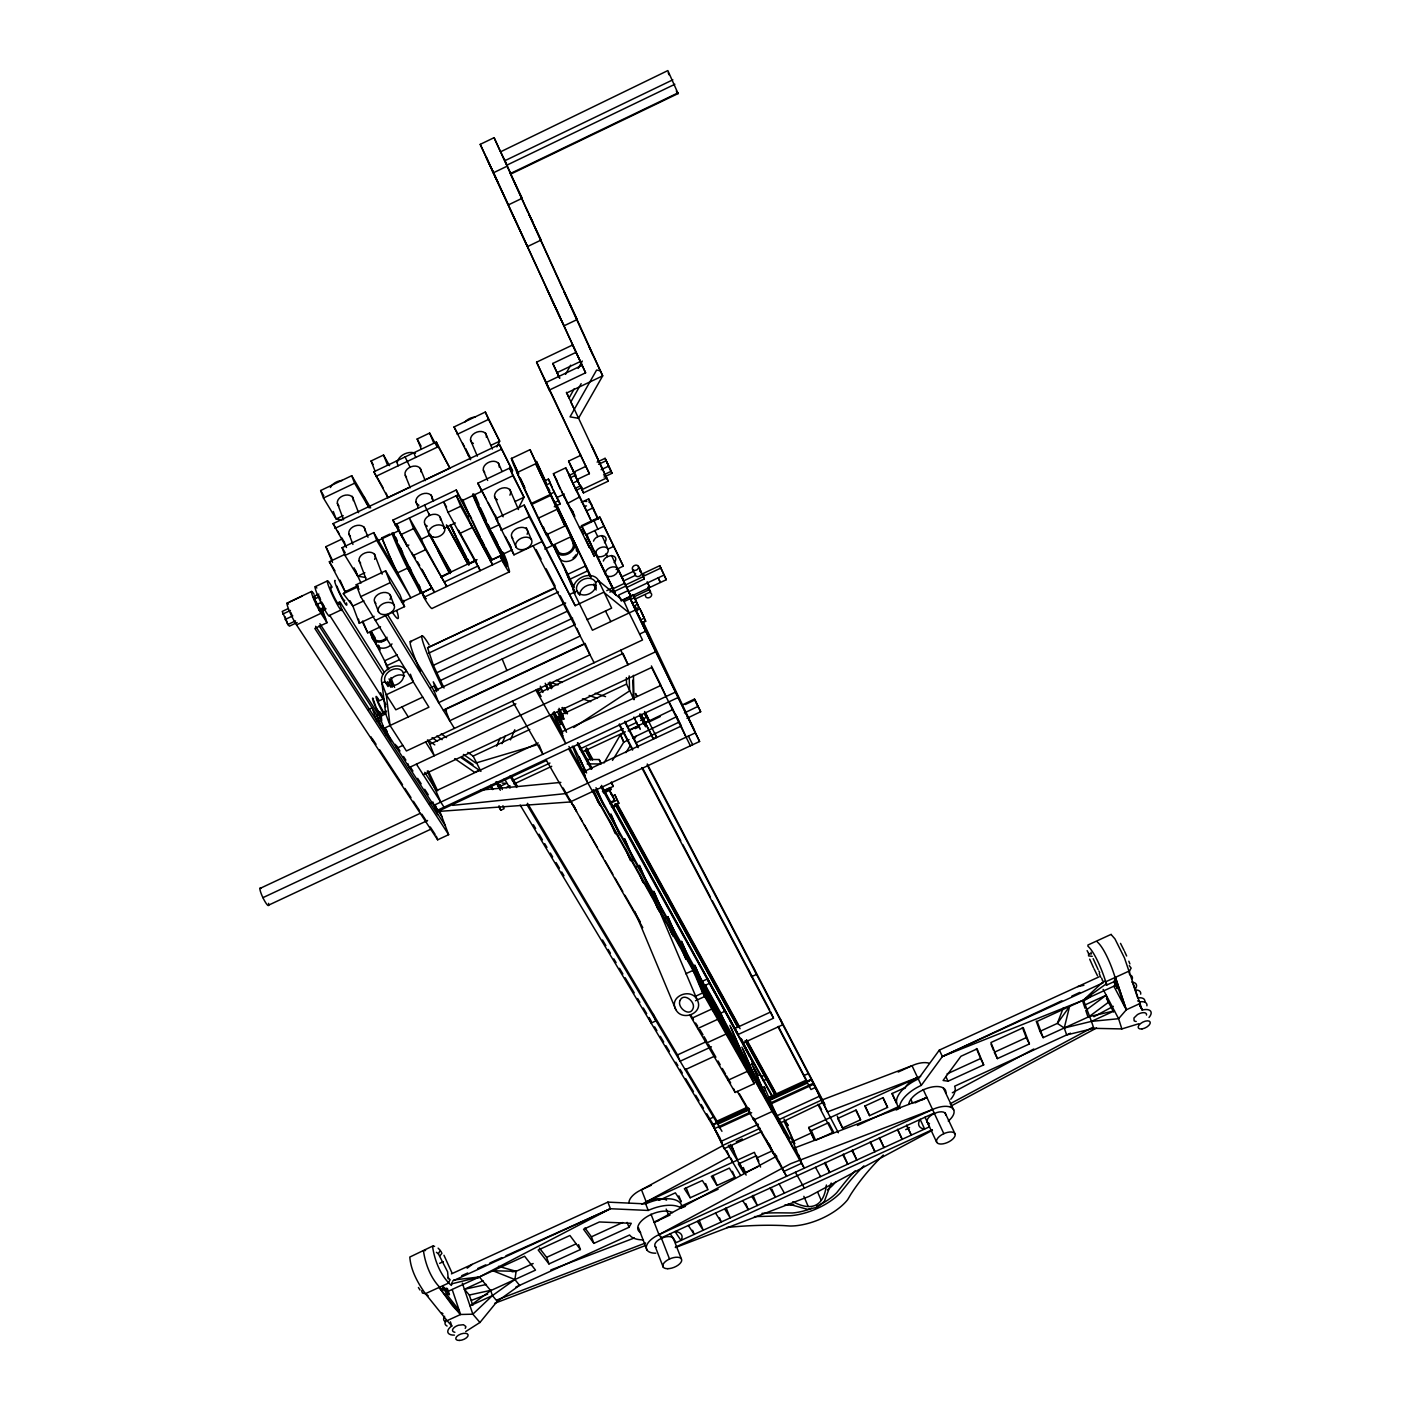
<?xml version="1.0" encoding="UTF-8"?>
<svg xmlns="http://www.w3.org/2000/svg" width="1411" height="1411" viewBox="0 0 1411 1411"><rect width="100%" height="100%" fill="white"/><g stroke="black" fill="none" stroke-linecap="round" stroke-linejoin="round"><path stroke-width="1.5" d="M452.067 1282.352L451.361 1285.456C440.726 1276.144 434.588 1260.552 432.577 1246.601L434.606 1246.283M1106.012 984.755L1106.665 985.072C1103.331 972.708 1094.901 952.213 1087.899 946.181M443.001 1286.515L442.26 1289.619C431.537 1280.412 425.381 1264.732 423.459 1250.781L425.54 1250.463M1111.251 934.664L1114.955 938.897L1124.461 957.893L1142.24 1010.1L1144.074 1009.676A12.135 5.785 -26.8 0 1 1149.013 1017.454M1106.665 985.072L1116.013 980.768C1112.803 968.422 1104.337 947.786 1097.229 941.895M373.686 700.438L375.732 706.505M421.66 1290.73L422.436 1293.076L425.399 1293.693L448.239 1283.234L450.127 1279.724L447.975 1277.484M565 525.986L535.739 463.725L517.008 472.614L546.339 534.804L565 525.986L548.826 490.428M1117.336 988.511L1117.6 986.254L1115.219 981.756L1117.336 988.511L1114.337 982.867M533.164 1263.515L516.144 1271.311L514.892 1279.548L492.421 1295.598L472.844 1314.188L460.586 1314.488L447.093 1320.661L425.399 1293.693C417.797 1282.934 410.76 1270.394 409.807 1257.06L433.283 1245.772M1101.691 978.246L1102.714 981.156L1106.03 981.65L1129.523 970.874L1131.146 968.122L1129.259 965.6M1087.105 950.626L1088.781 953.801L1091.408 953.959L1090.968 952.354M792.859 1201.661C811.396 1211.643 823.83 1206.599 826.387 1185.011M831.185 1183.035L824.324 1201.431L817.163 1207.305L807.621 1209.368L788.185 1203.936M1063.312 1007.913L1057.368 1023.398L1039.978 1031.353L1043.152 1037.649L1089.01 1016.643L1114.443 1010.84L1091.461 1021.37L1064.247 1028.002L1057.368 1023.398L1069.556 1006.502L1064.247 1028.002L1066.681 1034.933L1093.807 1028.337L1121.851 1028.919L1138.853 1023.733M527.097 534.258L527.591 533.076A8.537 5.767 -23.3 0 0 524.91 527.943L523.128 527.449A8.537 5.767 -23.3 0 0 513.375 531.047A8.537 5.767 -23.3 0 0 512.828 538.526M510.447 739.893L514.803 729.769M501.999 743.668L505.385 735.819M496.601 746.119L500.129 738.129M496.848 446.917L499.67 441.167L485.331 412.047L454.042 426.951L470.604 459.704M518.19 508.754L524.01 497.272L509.618 468.099L477.8 483.215L501.946 529.901M565.546 374.338L570.679 365.184M578.175 368.412L582.32 361.04M574.312 388.66L569.074 397.973L566.499 392.364M581.156 383.669L570.82 401.976L573.377 407.567M628.989 1227.305L631.264 1223.302L599.428 1221.961L583.537 1229.246L593.89 1243.373L628.989 1227.305L627.119 1222.402M1088.639 953.289L1088.569 955.9L1092.237 956.323M603.996 762.981L620.417 734.743L624.262 732.891M612.48 760.388L623.768 742.133L629.059 739.576M625.902 752.645L630.294 745.555M634.192 739.311L636.132 736.172M904.574 1088.639L906.497 1085.641A18.907 9.26 -24.6 0 1 920.642 1076.311M899.759 1107.776A29.913 14.586 -24.6 0 1 918.296 1078.974L939.338 1050.101L1099.063 976.853M899.46 1107.335A29.948 14.551 -24.6 0 1 921.295 1085.359L942.407 1056.504L1061.848 1000.769M465.701 1331.561L479.952 1322.477L497.219 1301.348L519.583 1285.368L514.892 1279.548L492.933 1270.764L516.144 1271.311L498.489 1266.32M1140.211 1003.415L1126.331 1009.782L1118.588 1018.707L1091.461 1021.37L1083.454 1000.134L1102.097 982.709M835.912 1181.73L833.09 1184.887A39.385 18.854 -23.1 0 1 827.446 1189.879M374.109 616.325L359.311 623.327L352.873 606.042L343.314 593.731L345.748 591.086M448.222 1278.877L447.604 1271.805L438.38 1253.832L440.25 1250.358L438.133 1248.153M386.931 638.989L386.332 639.536A10.089 7.549 -31.3 0 1 372.275 638.054L370.141 632.357L371.393 634.35M392.029 643.927L390.124 645.674A10.071 7.549 -31.3 0 1 376.102 644.174L372.275 638.054M439.879 1255.861L441.908 1253.356L440.92 1251.187M467.164 1268.207L472.174 1264.379M450.409 1321.825L451.802 1326.005L450.374 1327.063A11.923 5.644 -19.5 0 0 454.395 1335.123M1089.803 1016.114L1108.482 1002.269L1106.206 995.214L1085.747 1010.382L1088.11 1017.384M1106.647 983.573L1083.454 1000.134L942.407 1056.504L939.338 1050.101M573.766 727.512L629.571 690.914L629.183 675.904M722.52 1145.803L641.476 1189.755A18.731 9.207 -21.6 0 0 628.989 1203.072M651.282 1185.275L641.476 1189.755L646.22 1201.907L729.452 1156.826L726.947 1150.794M658.796 1220.55A18.872 9.101 -21.6 0 0 654.157 1222.314L776.738 1156.138M655.798 1253.197A18.925 9.048 -21.6 0 1 646.344 1246.618A18.925 9.048 -21.6 0 1 658.972 1234.66L790.566 1163.74L932.565 1109.505A19.066 9.136 -24.6 0 1 952.125 1108.005A19.066 9.136 -24.6 0 1 948.263 1121.092M896.32 1109.981L900.165 1107.9M673.611 1239.369A9.965 4.762 -21.6 0 0 663.893 1237.359L659.202 1239.493A9.965 4.762 -21.6 0 0 656.203 1247.324M952.319 1092.749L1033.769 1049.008M1093.895 1016.731L1113.279 1006.325M905.703 1129.664L909.548 1127.601M950.132 1103.808L1092.449 1027.49M945.687 1114.972A10.036 4.815 -24.6 0 0 936.798 1112.538L932.071 1114.708A10.036 4.815 -24.6 0 0 929.479 1123.65M950.114 1106.524L1096.541 1028.019M932.424 1130.282L809.032 1196.44L675.534 1247.536M680.49 1207.587A29.754 14.392 -21.6 0 0 648.231 1210.444L610.399 1208.733L479.387 1276.973L451.591 1283.869M1083.436 1000.875L1085.5 999.799A31.818 27.356 -16.4 0 0 1091.162 995.884M576.958 479.581L589.392 473.69L545.881 382.61L582.108 365.343L480.216 144.363L494.097 137.678L602.691 375.855L578.51 418.291L570.026 416.862L596.588 370.07L600.38 370.74M500.658 151.771L667.844 70.585L678.144 93.655L676.292 91.045M504.926 160.678L672.853 79.81M674.846 84.29L506.972 165.105L503.921 158.385M585.6 372.804L572.584 345.007L536.586 362.168L549.302 390.089L585.6 372.804L493.533 172.724L507.537 165.987M510.729 173.377L678.056 92.861M510.976 173.994L678.021 93.602M628.16 731.004L637.913 726.312M643.769 723.49L673.029 709.398M682.783 704.706L694.477 699.08L700.667 711.708L686.981 718.287M635.179 728.658L639.042 726.788M648.672 722.15L660.242 716.576M685.305 704.512L694.953 699.874L700.667 711.708M632.604 737.882L676.698 716.647M684.423 712.943L697.951 706.435L694.477 699.08M636.167 742.75L679.167 722.062M558.756 376.472L552.777 363.456L576.023 352.362M375.114 471.221L371.075 460.974L383.527 455.03L389.559 465.683M421.342 449.192L417.162 438.997L429.632 433.054L437.41 447.41M580.256 361.569L557.098 372.61L559.656 378.183M342.062 520.042L336.135 518.966L323.454 498.03L320.632 490.534L351.727 475.701L370.652 507.907M410.213 487.06L387.919 497.66L373.862 471.803L436.352 442.049L449.915 468.17L423.723 480.622M323.454 498.03L354.62 483.197L369.171 507.925M457.164 434.359L488.523 419.42L485.331 412.047M375.696 476.477L438.274 446.687L449.915 468.17M566.516 393.069L602.691 375.855L588.863 346.259M343.19 515.615L336.135 518.966L333.313 511.487M490.799 445.4L499.67 441.167L488.523 419.42M346.489 547.503L333.067 523.64L499.406 444.518L512.546 470.868L499.406 444.518M334.866 528.419L501.434 449.209M332.537 562.495L325.853 546.692L342.397 538.843M518.613 474.149L511.505 458.469L530.042 449.668L547.274 487.042M408.837 545.052L406.95 545.934L392.858 520.13L456.264 490.005L469.845 516.109L467.958 516.99L456.353 495.684L460.727 506.249L492.651 564.77L470.339 522.723M365.696 577.505L357.689 576.147L345.007 555.44L342.097 547.68L373.739 532.635L397.549 572.831L407.497 568.122L417.691 585.494L420.707 593.131L401.535 602.215M394.763 524.945L458.258 494.785L469.845 516.109M358.077 585.6L345.148 591.738L329.345 561.737L344.213 554.682M345.007 555.44L376.719 540.378L410.813 597.823L395.591 568.88A46.616 3.757 64.4 0 1 381.887 537.838L389.824 534.081M481.028 490.852L512.916 475.701L509.618 468.099M378.271 540.484L398.025 531.1M461.274 501.064L481.045 491.681M398.696 527.538L396.667 524.028L400.847 534.663L413.582 528.631L446.74 586.5L423.706 544.84M446.564 507.043L443.636 501.716L447.975 512.299L460.727 506.249M577.734 480.939L568.615 461.115L580.979 455.242M315.217 586.694L327.44 580.909M560.396 489.388L553.412 473.69L565.74 467.835L569.233 474.731M413.582 528.631L409.349 518.013L421.413 539.09L429.579 535.21L450.568 572.196L441.202 577.187M443.671 528.525L455.365 522.97M287.121 603.061L311.531 591.474M544.523 480.957L548.403 479.105L550.167 482.333M289.996 601.88L302.095 596.147M546.163 485.031L550.078 483.179L548.403 479.105M573.607 472.174L586.006 466.283M287.985 608.705L282.218 611.439L287.844 624.544L289.431 626.167L297.139 622.516M313.03 596.835L318.815 594.084M570.079 477.324L569.233 475.419L575.229 472.473M597.118 462.102L605.072 458.328L608.441 465.489M364.867 572.743L357.689 576.147L355.501 570.344M514.98 501.558L524.01 497.272L512.916 475.701M282.729 614.102L290.437 610.452M313.612 599.463L319.397 596.712M575.953 475.048L570.291 477.747L569.25 475.313M598.617 464.307L606.166 460.727L605.072 458.328M422.7 697.14L395.838 709.804L386.279 694.741L381.922 683.03L384.974 681.584A10.212 7.725 -31.6 0 1 391.447 669.96A10.212 7.725 -31.6 0 1 403.37 672.906L406.439 671.46A13.616 10.318 -31.6 0 0 390.53 667.544A13.616 10.318 -31.6 0 0 381.922 683.03L385.714 713.86L379.665 716.7L383.968 728.376L428.926 707.211L360.687 596.641L356.225 584.736L385.626 570.802L399.983 594.807L404.551 606.624L375.361 620.417M385.714 713.86L390.053 725.519L406.403 750.969L642.516 639.977L629.2 612.938L603.714 592.232L575.177 605.689L524.186 505.103L495.896 518.525L513.974 554.84L542.036 541.559M285.057 619.535L292.782 615.884M315.958 604.896L321.761 602.144L323.578 605.495M565.74 467.835L572.778 483.144L578.439 480.445M601.121 469.704L608.67 466.124L612.039 473.285L604.084 477.059M550.308 494.044L554.206 492.192L550.078 483.179M531.824 503.233L550.449 494.414L535.739 463.725M343.314 593.731L358.218 586.676M531.541 504.503L550.325 495.596M295.552 620.875L287.844 624.544L285.163 616.907M318.71 609.905L324.495 607.171M580.909 485.631L575.247 488.329L576.552 490.869M603.555 474.907L611.104 471.327L606.007 460.303M499.723 524.416L489.74 529.143L498.33 545.105M564.347 494.062L556.922 497.572L560.096 503.974L554.276 506.743M320.244 611.563L326.012 608.829M576.252 490.252L582.214 487.412M296.522 624.897L320.985 613.309L327.017 622.692L314.829 628.459L448.645 834.677L437.657 839.81L296.522 624.897A13.687 1.64 64.1 0 1 288.479 608.811A13.687 1.64 64.1 0 1 288.549 604.137M554.47 502.669L558.368 500.817L554.206 492.192M575.282 475.877L581.861 489.688L606.624 477.959L566.516 392.558M360.687 596.641L390.194 582.655L404.551 606.624M500.852 530.236L529.231 516.779L575.177 605.689M581.861 489.688L583.519 492.88L608.194 481.186L605.125 474.484M316.858 588.034A16.421 1.781 64.2 0 0 320.156 600.874A16.421 1.781 64.2 0 0 329.698 615.319L341.885 609.552L382.663 674.299M556.481 480.11L567.416 503.533L579.48 496.989L591.668 521.876L579.498 527.626M363.915 600.821L352.873 606.042L349.963 600.68M538.984 517.89L557.539 509.089M581.385 502.316L588.652 498.877L598.458 519.089M441.431 576.517L449.333 572.778L447.41 568.033M450.568 572.196L467.888 563.994L458.84 546.498M450.232 524.945A38.432 2.24 64.6 0 0 469.122 563.412L477.041 559.656M441.114 576.958L450.656 572.425M467.976 564.241L475.895 560.484M476.001 560.714L468.082 564.471L446.405 524.945L468.893 565.176M591.668 521.876L586.711 510.87L592.779 507.995M427.268 579.674A46.634 3.404 64.5 0 0 431.837 587.876L421.783 569.197M444.835 581.72L478.276 565.882L480.234 570.644L447.975 512.299M490.675 560.026L487.783 554.858A38.785 1.993 64.7 0 0 490.64 559.885M473.831 494.185A46.704 2.205 64.7 0 0 487.818 525.174L502.457 554.435L512.387 549.743M431.925 588.105L422.03 592.796A46.969 3.598 64.5 0 0 425.734 598.758M490.146 560.555L500.076 555.846A47.039 2.258 64.7 0 0 506.672 565.987M490.252 560.784L500.182 556.093A47.392 2.275 64.7 0 0 506.831 566.287M418.926 584.912L423.829 597.347L501.981 560.361A53.565 2.575 64.7 0 0 507.748 565.723M616.977 567.645L624.614 583.29L612.78 588.863L581.526 525.668L599.781 517.026L623.292 566.146L616.096 569.533M593.184 521.153L597.753 519.001L588.652 498.877M362.362 621.81L367.724 632.833L380.529 626.784M544.805 549.073L570.979 536.709L555.881 503.586M559.179 557.645L553.465 545.651L559.179 557.645A10.106 7.602 -27.3 0 0 566.393 561.543L568.915 561.19A10.106 7.602 -27.3 0 0 577.452 549.002L571.755 537.009L570.538 537.573L575.423 547.979M555.281 545.598L553.765 546.322L573.642 587.77M585.653 534.91L603.961 526.25L599.781 517.026M509.459 571.825L432.348 608.3A53.477 4.092 64.5 0 1 423.829 597.347M573.766 544.029L574.982 543.447M381.287 641.723L385.256 639.853M410.248 641.617L421.942 636.096M608.282 548.95L613.714 546.374M397.285 654.845L384.621 660.807L387.972 669.749M386.508 665.816L399.172 659.837M569.444 579.462L587.681 570.838M444.042 688.021L433.389 665.339L427.586 647.79L554.717 587.787M555.211 588.122L427.586 647.79M428.679 653.17L558.491 591.914M570.185 594.207L576.976 590.997A10.265 7.796 -27.3 0 1 583.113 579.498A10.265 7.796 -27.3 0 1 595.53 582.249L598.617 580.785L624.085 601.562L629.2 612.938M433.389 665.339L565.635 602.973M626.678 587.487L621.81 576.834L633.592 571.279M623.644 580.909L635.444 575.335L632.481 569.197M606.783 590.662L612.55 587.946M662.747 572.09L659.748 565.688L643.293 573.448L644.051 575.018M436.687 672.8L567.046 611.333M383.739 712.731L377.831 701.479L383.704 698.71M609.817 592.109L613.75 590.274M643.187 576.394L660.842 568.051M625.479 584.983L643.204 576.64C647.649 586.112 636.22 561.49 640.576 570.802M615.813 595.248L614.014 591.597L625.849 586.024L618.477 569.709M644.298 578.933L626.696 587.487M368.236 709.645L372.081 707.828L376.843 720.792M440.32 680.543L572.654 618.177M628.318 591.914L664.105 575.053L663.258 573.236M430.584 687.792L434.429 685.975L436.299 690.208M386.561 711.109L376.949 715.642L378.836 718.569M621.528 600.416L633.186 594.913L635.973 600.857M630.541 596.465L666.292 579.727L659.748 565.688M386.226 711.797L380.212 714.636L381.623 718.499M623.574 599.975L629.659 597.1L632.516 603.202L636.167 601.492L637.684 604.614M387.796 614.931L434.165 691.02L575.247 624.562L572.69 619.358M624.085 601.562L630.188 598.687L699.591 741.498L570.238 801.959L437.71 811.484L383.968 728.376M633.733 596.976L649.395 589.604L650.559 592.073L648.16 586.888M587.029 619.729L611.651 608.123L598.617 580.785A13.669 10.388 -27.3 0 0 582.073 577.134A13.669 10.388 -27.3 0 0 573.889 592.461L592.426 630.241L635.32 610.046L630.188 598.687M381.623 716.841L378.007 718.534L379.912 721.462M630.805 599.446L634.456 597.735M634.844 599.234L650.489 591.879M633.786 606.024L637.437 604.314L633.186 594.913M635.303 609.146L638.954 607.435L634.703 598.035M636.079 610.628L639.941 608.811L642.71 614.702M585.054 643.398L589.992 654.775L449.721 720.756L445.241 709.186L583.113 644.298M443.424 710.438L584.419 644.086M639.941 608.811L644.192 618.177L640.559 619.888L645.674 631.211L639.606 634.068M642.058 622.974L645.691 621.263L641.441 611.898M402.823 745.414L396.808 748.236L395.38 744.355M537.626 691.073L541.577 689.221M427.727 740.757L429.896 744.214L515.879 703.807M539.09 692.907L623.062 653.434L628.071 664.722L620.734 650.224M423.194 774.71L651.635 667.474L690.385 745.802M467.799 752.38L473.126 756.084L529.795 729.487M561.543 714.583L626.555 684.07L626.396 677.633M557.345 725.783L561.014 724.055L557.962 716.735L566.552 732.238M478.4 770.6L474.66 772.346L454.712 758.624M538.261 742.927L436.475 790.654L424.746 772.328M561.014 732.238L661.001 685.358L651.388 665.939M429.279 803.776L432.948 802.065L433.618 803.864M433.777 805.381L675.446 692.113M259.959 888.454L420.266 813.318M437.057 810.461L678.091 697.528M546.48 760.511L437.71 811.484L435.576 805.752M653.311 738.87L641.123 714.442L653.311 738.87L656.609 737.336L644.457 712.89L646.414 717.317L643.081 718.887L641.846 716.418M262.922 897.661L427.586 820.514M512.334 780.653L549.955 763.034M579.674 749.1L623.362 728.64M627.331 726.788L636.943 722.291M640.594 720.562L644.263 718.852M506.073 787.691L510.041 785.839M514.01 783.969L551.719 766.314M581.526 752.345L625.338 731.833M629.324 729.963L639.289 725.307M643.275 723.437L649.236 720.633L645.444 712.608M268.707 905.104L430.725 829.245M498.665 806.757L500.799 810.231L504.08 808.697L502.916 805.716M583.149 771.958L681.143 726.118L686.116 737.195M695.358 732.856L565.458 793.617L452.702 805.346M602.444 791.483L613.274 786.421L611.404 782.011M605.178 791.289L608.776 789.613L609.146 790.477M611.351 806.757L618.847 803.265L614.914 794.887L612.78 795.892L614.632 800.266L611.051 801.942M609.623 803.653L617.136 800.143L618.847 803.265M613.785 806.916L617.365 805.24M1071.796 996.131L1079.768 992.409M636.643 866.76L639.412 865.472L649.183 887.766M651.106 892.722L653.84 891.452L662.976 912.229M665.145 917.944L667.844 916.691L676.045 935.246M748.535 1052.941L745.908 1048.144L749.364 1056.151L707.14 979.075M685.746 973.766L693.066 970.38L745.114 1062.324L754.25 1083.666L735.166 1092.449L689.626 1014.756M702.149 981.386L707.634 978.846L709.539 983.326L705.341 985.266L711.038 998.618M695.323 996.36L702.678 992.956L754.25 1083.666M714.037 991.122L749.823 1055.939M695.517 1000.734L704.706 996.501L697.704 980.063L745.766 1064.899L749.735 1074.177L701.761 989.605M691.672 1018.319L711.726 1009.059L714.425 1012.269M705.341 985.266L720.809 1013.116L724.478 1011.44L723.878 1010.047M697.687 1028.548L717.599 1019.359M527.502 803.3L677.527 1054.917L706.805 1041.406M735.501 1028.196L770.723 1011.952L773.475 1018.213L738.182 1034.475L601.545 785.398M706.752 1042.941L726.418 1033.875M711.409 1046.803L680.12 1061.231L677.527 1054.917M685.182 1069.714L714.372 1056.257M742.962 1043.099L782.805 1024.739L780.054 1018.495M748.165 1066.046L753.474 1063.594L749.417 1054.493M728.147 1080.191L747.371 1071.355M760.035 1074.829L758.395 1075.588L751.516 1063.153M761.093 1076.699L764.127 1075.305M763.316 1080.72L766.332 1079.327M760.564 1088.657L764.233 1086.981L765.344 1089.01M763.492 1091.179L765.168 1090.421M708.904 1119.24L713.49 1117.124M803.688 1075.693L808.309 1073.577M1087.863 945.053L1111.251 934.311M716.806 1122.68L716.294 1121.463L746.19 1107.723M767.813 1097.793L806.157 1080.191L806.686 1081.39M712.22 1124.779L748.483 1108.111M768.289 1099.028L811.29 1079.274M717.07 1123.121L749.012 1108.446M768.995 1099.275L811.519 1079.732L822.595 1102.679L779.489 1123.35M749.382 1109.099L712.643 1125.114L722.115 1143.369L719.275 1136.508M769.348 1099.927L811.59 1079.662M717.723 1124.214L749.647 1109.557M769.612 1100.386L807.515 1082.978L810.972 1089.539L815.54 1087.44L824.606 1104.795M748.994 1112.803L714.53 1128.624L724.16 1148.66L761.711 1131.499M770.917 1102.732L813.353 1083.242L816.44 1089.345M719.081 1127.689L751.657 1112.732M771.552 1103.614L813.918 1084.142M439.65 1263.339L443.266 1261.681M737.265 1091.338L753.774 1119.964L772.223 1111.498L752.927 1066.628M720.95 1141.428L758.413 1124.232M776.173 1116.101L819.562 1096.188L822.895 1103.437M760.141 1128.271L722.626 1145.485L740.51 1175.187M777.902 1120.122L821.343 1100.192L838.363 1132.768M736.295 1141.693L742.257 1138.942M451.414 1273.886L607.894 1202.119L645.691 1203.9A29.702 14.427 -21.6 0 1 682.06 1207.428M898.19 1072.043L912.017 1065.711A18.854 9.295 -24.7 0 1 928.844 1063.136M452.543 1281.082L610.399 1208.733L607.894 1202.119M942.407 1056.504L1103.525 982.62M444.218 1287.361L447.763 1291.471L524.61 1256.249L535.51 1270.112L490.711 1290.624L470.022 1305.845L492.421 1295.598L497.219 1301.348M1114.32 980.169L1115.925 985.248L1037.156 1021.352L1043.152 1037.649M646.22 1201.907L754.391 1152.328L760.582 1167.073M814.27 1140.317L808.662 1127.46L917.573 1077.545L912.017 1065.711L822.154 1099.927L827.463 1111.903L917.573 1077.545M472.808 1305.351L469.299 1295.033L464.413 1289.284L483.003 1280.765M1085.218 1004.826L1106.206 995.214M658.99 1200.355L675.375 1192.842L681.266 1201.872L678.867 1195.858M808.662 1127.46L810.531 1130.917L828.61 1122.645L833.584 1132.116L815.611 1140.353L811.272 1130.423M892.052 1093.419L896.585 1103.279L891.981 1093.596L905.315 1087.493M772.276 1150.865L756.755 1157.972L758.748 1161.359L756.367 1155.732L738.341 1163.987L743.862 1173.211L757.795 1166.826M791.694 1141.975L811.113 1133.068L815.011 1140.282M539.408 1248.047L546.604 1257.36L576.023 1243.885M584.965 1227.958L591.438 1236.812L622.604 1222.543M946.993 1073.947L980.592 1058.55L976.465 1048.532M1022.411 1027.473L1026.256 1037.632L994.279 1052.289L997.401 1058.603L1029.413 1043.946L1023.275 1027.702L990.945 1042.535L997.401 1058.603M690.191 1197.78L708.075 1189.596L702.343 1180.496L684.353 1188.732L690.191 1197.78L686.169 1187.745M734.919 1177.303L729.346 1168.114L711.338 1176.368L717.017 1185.505L734.919 1177.303L732.432 1171.306M860.569 1119.77L855.754 1110.21L837.64 1118.5L842.579 1128.006L860.569 1119.77L856.124 1109.875M887.572 1107.388L882.916 1097.758L864.802 1106.048L869.564 1115.642L887.572 1107.388L883.057 1097.529M580.397 1249.546L569.921 1235.489L538.191 1250.023L548.967 1263.939L580.397 1249.546L578.581 1244.625M948.051 1081.196L983.679 1064.882L977.1 1048.867L960.944 1056.275L943.077 1080.491L948.051 1081.196L945.776 1076.434M680.455 1206.476L718.128 1189.226M857.377 1125.467L899.301 1106.277M654.157 1222.314L670.049 1215.047M914.91 1102.943L926.904 1097.458L794.534 1147.99L804.252 1168.202L771.605 1110.069M515.879 1287.061L629.623 1234.995A29.754 14.392 -21.6 0 0 643.398 1239.863M1070.49 1033.187L954.63 1086.223A29.948 14.551 -24.6 0 1 950.767 1099.24M783.546 1171.553L801.377 1163.405M650.982 1214.148L658.972 1234.66L932.565 1109.505L934.364 1113.473M661.177 1237.888L934.17 1113.032M675.322 1247.165L932.142 1129.788M461.697 1275.685L467.729 1272.969M477.765 1268.454L485.807 1264.838M489.829 1263.021L501.875 1257.589M505.896 1255.79L610.399 1208.733M494.608 1303.358L645.391 1245.543M681.319 1207.957L685.429 1206.387M471.362 1300.413L487.642 1294.169M550.801 1269.971L634.315 1237.976M496.601 1300.078L645.585 1242.968M536.18 745.061L475.824 763.034L463.408 754.426M640.241 729.399L637.243 723.984M1077.757 986.624L1083.895 985.284M464.413 1289.284L486.425 1284.451M469.299 1295.033L491.222 1290.218M512.034 1271.787L516.144 1271.311M453.778 1279.971L479.387 1276.973L490.711 1290.624L492.421 1295.598M480.498 790.107L560.855 782.399M754.462 1216.599L790.583 1215.718A44.429 21.165 -23.1 0 0 840.18 1193.089L846.917 1184.676A187.91 95.101 -24.2 0 1 863.902 1165.856M784.604 1205.153L789.102 1204.994A39.385 18.854 -23.1 0 0 793.705 1204.43M587.047 759.471L599.146 759.524L601.245 763.386M587.188 763.898L601.015 763.951L599.146 759.524M502.157 783.07L506.39 783.44L500.94 785.998A20.795 1.711 64.8 0 1 502.316 789.507M449.421 1294.575L444.712 1289.107L446.317 1293.887L449.421 1294.575L447.41 1288.56M428.203 1295.757L425.399 1293.693M556.163 680.402L562.336 682.43M595.248 693.242L605.548 696.628M558.068 684.917L549.779 682.095L552.601 687.245M589.145 695.5L597.435 698.322M582.461 698.833L590.733 701.655M436.44 1252.333L438.38 1253.832M1129.364 974.049L1129.523 970.874M642.287 881.311L649.413 887.166L651.476 894.345M427.515 739.893L434.782 744.885M462.191 757.213L473.038 764.709M432.066 737.618L437.498 741.375M461.027 757.619L480.922 771.376L473.126 756.084M436.81 735.995L442.137 739.681M441.22 733.896L446.529 737.6M645.744 884.115L650.012 888.595L697.175 999.764C704.459 1012.957 682.166 1022.04 675.834 1009.623L634.879 911.647M380.247 714.389L376.596 708.34M460.586 1314.488L452.578 1305.845L439.103 1287.414L460.586 1314.488L452.19 1289.513M319.609 609.481L321.126 611.139L320.562 608.494A8.219 0.917 64.2 0 1 319.591 609.481A8.219 0.917 64.2 0 1 314.512 599.04L313.93 596.394L315.464 598.088A8.219 0.917 64.2 0 0 314.512 599.04L325.624 618.882M447.093 1320.661L451.802 1326.005M570.979 536.709L553.729 500.782M459.175 1310.308L446.317 1293.887M479.952 1322.477L472.844 1314.188L462.314 1283.11M544.117 479.617L546.075 483.162M697.175 999.764C690.914 987.136 668.303 996.36 675.834 1009.623M553.412 473.69L556.957 480.551M611.21 793.635L611.88 795.116M378.518 700.191L377.178 698.798L377.831 701.479M658.972 1234.66L661.459 1238.294M695.57 1023.01L697.669 1026.114M670.225 1233.743L676.204 1242.597L929.461 1126.825L925.016 1117.212M688.339 1225.471L694.194 1234.36L692.572 1230.286M372.416 738.8L376.031 744.32M379.647 749.823L402.558 784.728M404.957 788.414L410.989 797.603M413.405 801.272L419.42 810.461M421.836 814.129L426.651 821.484M430.267 826.987L435.099 834.342M697.404 1221.326L703.207 1230.251L699.115 1220.056M319.098 625.814L376.631 714.866L381.393 727.811M396.456 745.555L399.983 751.022M403.511 756.49L405.874 760.141M410.583 767.425L412.929 771.076M417.638 778.361L421.183 783.828M424.711 789.296L428.238 794.763M387.231 731.551L385.362 728.658L390.794 741.181L386.438 731.551M434.8 805.681L441.855 816.581M379.436 722.397L382.399 728.235L380.511 725.307M387.849 735.413L389.718 738.288M437.022 812.912L445.241 825.611M315.623 626.29L437.692 814.729L434.306 805.663M319.891 623.733L379.189 715.677M379.665 716.7L381.905 720.157M500.394 151.171L511.011 174.082L510.412 172.918M416.421 764.145L444.042 807.198M321.549 610.063L323.56 613.185M329.698 615.319L382.61 698.322M715.536 1213.037L721.233 1222.014L719.575 1217.94M418.414 1287.52L420.002 1290.024M425.593 741.957L434.288 755.749L429.896 744.214M387.337 681.707L390.829 687.245M401.941 706.929L408.255 716.947M388.043 686.557L384.974 681.584C389.965 691.037 406.368 682.501 403.37 672.906M393.457 685.799L389.101 678.867L392.24 687.228M340.016 601.897L384.303 672.377M724.601 1208.874L730.245 1217.887L726.083 1207.728M375.185 637.913L371.358 631.775L376.349 642.076M329.345 561.737L335.007 570.838M356.225 584.736L359.029 589.304M638.389 726.136L639.201 727.194L638.813 726.048M571.402 802.683L573.325 805.822M342.097 547.68L345.272 552.865M333.067 523.64L335.183 527.097M337.3 530.571L339.398 534.046M341.515 537.52L343.631 540.995M445.241 709.186L446.476 711.215M385.503 615.619L454.395 728.411M742.75 1200.585L748.289 1209.65L745.766 1203.548M320.632 490.534L323.807 495.79M751.834 1196.422L757.319 1205.523L753.086 1195.364M643.927 723.543L644.721 724.619L643.434 721.268M533.376 824.747L535.633 828.522M539.037 834.183L542.441 839.862M544.699 843.637L546.974 847.411M550.361 853.073L552.636 856.865M556.04 862.527L559.444 868.188M561.701 871.98L563.977 875.755M602.497 939.973L605.901 945.652M608.176 949.427L610.434 953.201M613.838 958.88L616.113 962.655M619.5 968.316L622.904 973.978M625.179 977.77L634.245 992.868M637.631 998.547L639.906 1002.321M643.31 1007.983L646.714 1013.662M648.972 1017.437L651.247 1021.211M654.633 1026.873L656.909 1030.665M660.313 1036.327L663.699 1041.988M665.974 1045.763L669.378 1051.442M675.834 1062.201L677.862 1065.587M680.084 1069.309L682.324 1073.013M685.658 1078.586L693.454 1091.567M695.676 1095.271L699.009 1100.845M701.232 1104.548L703.472 1108.252M706.805 1113.826L714.601 1126.807M504.344 778.731L510.006 788.132M520.165 805.064L718.622 1135.432M450.18 573.571L437.833 550.078M728.341 1145.326L746.137 1175.081M699.803 1029.448L703.013 1034.827M511.699 776.808L517.343 786.262M685.922 1069.009L717.035 1121.181M730.263 1144.444L733.12 1149.224M716.294 1121.463L717.211 1123.015M509.935 776.138L516.691 787.461M526.832 804.446L721.956 1131.305M730.369 1145.397L734.179 1151.782M770 1188.115L775.38 1197.269L771.958 1189.156M779.101 1183.952L784.41 1193.124M413.247 554.488L415.381 558.156M417.515 561.843L419.649 565.511M392.858 520.13L404.04 539.39M400.847 534.663L434.359 592.373L433.089 589.181M611.245 793.423L611.351 793.97M753.597 1118.023L775.062 1155.274M779.172 1162.399L775.027 1153.845M570.097 800.16L576.588 811.396L573.889 805.646M579.886 817.11L582.073 820.937M584.277 824.747L587.576 830.462M589.78 834.271L597.47 847.623M599.675 851.45L602.973 857.165M605.178 860.975L612.868 874.326M615.073 878.136L622.762 891.487M624.967 895.297L640.365 922M739.311 1093.631L750.317 1112.697M642.781 927.644L563.148 788.008M373.862 471.803L383.016 487.695M512.44 701.126L542.9 754.25L539.037 744.814M545.881 759.471L570.167 801.765M704.071 1036.626L706.223 1040.366M708.375 1044.122L715.888 1057.227M718.04 1060.984L720.192 1064.723M722.344 1068.48L725.571 1074.088M726.577 1075.87L730.651 1082.96M691.302 1015.814L693.454 1019.571M371.075 460.974L373.104 464.501M429.755 534.134L448.645 567.451A31.553 2.064 64.6 0 0 451.079 571.508M449.792 570.291L428.803 533.287L429.579 535.21M795.381 1172.259L804.376 1188.185M473.955 495.966L490.905 533.481L503.074 555.229L502.739 553.518M772.223 1111.498L568.651 748.8M417.691 585.494L402.153 554.893L393.598 534.116M420.707 593.131L405.539 564.171A46.616 3.598 64.5 0 1 391.799 533.129M535.88 690.102L565.723 743.544L552.918 712.802M410.09 467.182L405.08 456.935M586.588 772.963L573.624 746.384M596.183 790.213L789.913 1138.712M585.547 772.364L583.413 768.519L585.195 772.346M595.195 789.684L794.04 1148.942L598.652 801.078L593.273 789.596M794.534 1147.99L798.996 1156.015M447.322 525.844L465.947 559.267A31.571 1.852 64.6 0 0 468.329 563.342M537.097 689.344L541.119 696.558M551.525 715.201L562.971 735.766M568.95 746.472L585.036 775.327M749.364 1056.151L753.474 1063.594M558.915 713.895L562.125 719.681M557.504 711.779L565.776 730.369M554.223 711.832L561.014 724.055M550.502 493.956L556.41 505.72M545.21 683.277L548.403 689.062M559.038 708.322L563.289 716.03M578.175 743.015L591.985 768.06M741.286 1038.69L745.908 1048.144M545.493 684.97L547.627 688.833M559.338 710.068L564.171 718.957M577.452 742.856L591.791 769.013M601.368 786.333L737.653 1033.24M740.51 1038.408L772.24 1095.73M558.28 709.61L563.606 719.222M577.416 744.25L591.244 769.277M600.821 786.597L714.619 992.515M721.832 1005.673L723.931 1009.465M730.228 1020.858L732.327 1024.668M735.484 1030.365L737.565 1034.157M742.821 1043.664L748.059 1053.153M752.186 1060.613L772.611 1097.564M785.416 1120.757L788.096 1125.625L787.514 1124.285M458.751 530.571L477.253 564.03M545.404 481.292L536.374 461.238L545.687 481.486M546.48 484.079L544.699 480.851L546.357 484.925M564.347 707.616L567.504 713.366M586.482 747.953L592.814 759.488M608.899 789.049L612.903 796.315M617.066 803.67L739.329 1026.45M746.701 1039.889L776.209 1093.666M564.065 708.146L567.24 713.895M586.2 748.447L592.514 759.947M608.335 788.749L614.385 799.825M616.766 804.094L740.087 1028.707M746.419 1040.224L775.927 1093.984M815.487 1167.303L820.585 1176.598M549.637 684.3L551.754 688.145M562.372 707.458L565.546 713.243M585.706 749.929L591.015 759.577M615.425 803.97L738.253 1027.384M745.625 1040.807L775.803 1095.712M548.279 682.889L551.454 688.674M562.037 707.899L565.211 713.666M585.318 750.229L590.592 759.841M614.931 804.076L737.671 1027.226M745.079 1040.683L775.468 1095.941M621.775 576.711L622.233 577.663M557.927 499.459L553.235 489.846M417.162 438.997L421.095 446.158M611.228 782.682L613.274 786.421M1114.725 980.116L1116.154 982.744L1114.655 979.922M443.954 1255.261L451.767 1272.422M824.606 1163.14L829.65 1172.453L825.241 1162.364M376.137 642.411L371.058 632.992L371.693 635.567M378.166 646.167L380.194 649.942M608.194 481.186L606.624 477.959M468.346 561.507L450.867 525.915M1139.188 1004.173L1142.081 1009.57M1139.718 1005.39L1142.24 1010.1M477.8 483.215L485.984 498.577M488.012 502.404L494.15 513.939M505.314 536.445L511.382 547.838M1114.249 982.109L1115.925 985.248M1113.879 986.254L1126.331 1009.782L1115.431 977.347L1126.331 1009.782M454.042 426.951L457.887 434.2M462.649 443.195L464.536 446.793M470.516 458.046L465.489 448.575L468.611 455.947M639.677 714.301L640.576 715.818L639.977 714.266M642.799 721.391L645.762 726.806L640.435 714.425M842.826 1154.815L847.764 1164.163L843.302 1154.11M1103.137 989.393L1118.588 1018.707L1121.851 1028.919M1106.436 998.388L1113.614 1012.004M778.325 1026.432L806.51 1080.085M619.394 723.914L632.692 749.223M642.922 768.678L680.737 840.691M682.783 844.572L710.403 897.131M712.449 901.012L769.7 1009.994M619.27 724.884L632.551 750.141M641.74 767.619L773.475 1018.213M778.061 1026.926L807.515 1082.978M818.98 1104.76L821.555 1109.681M817.816 1104.302L832.949 1133.068M637.066 696.152L635.497 693.471L636.52 696.099M569.462 475.578L568.668 474.061L569.48 475.948M536.127 549.549L541.136 559.162M546.145 568.774L555.176 586.094M560.202 595.707L572.231 618.794M624.967 721.268L638.142 746.507M647.261 764.004L824.835 1104.319M533.111 545.792L594.137 662.729M822.154 1099.927L824.112 1103.684M624.914 722.291L638.142 747.654M647.314 765.221L813.353 1083.242M497.325 543.147L492.139 532.882M851.944 1150.635L856.83 1160.018L852.35 1149.965M1120.528 943.377L1124.091 950.45M581.191 487.906L579.48 484.484M1098.834 970.962L1099.716 972.673M1097.511 975.795L1094.036 968.793M633.416 675.34L634.015 699.574L626.555 684.07M554.982 544.928L559.073 553.712M519.936 478.329L524.804 487.853L520.377 478.064M578.616 594.19L576.976 590.997C582.214 600.134 598.881 592.02 595.53 582.249M370.405 633.045L388.889 669.167M644.598 711.497L649.236 720.633M870.199 1142.293L874.961 1151.729L870.446 1141.693M634.262 717.511L635.303 719.557M635.691 720.915L638.019 725.765L643.575 723.173L641.247 718.322M612.198 586.57L612.78 587.734M571.755 537.009L577.452 549.002L576.235 549.585A8.589 6.473 -27.3 0 1 576.64 551.242M605.495 611.034L610.804 621.598M1026.256 1037.632L1029.413 1043.946M879.318 1138.113L884.027 1147.584L879.494 1137.548M598.617 580.785L600.204 583.995M645.18 714.866L646.414 717.317M564.135 495.578L574.577 516.62L571.314 509.3M585.512 538.667L594.313 556.428L590.257 547.362M567.187 502.827L589.445 547.68L585.353 538.526M630.805 596.024L626.537 587.082M569.215 475.031L570.062 476.795M596.306 554.523L613.027 588.087M669.502 702.555L681.319 726.453M581.526 525.668L591.456 545.757M571.332 509.159L574.683 515.897M581.297 529.248L583.748 534.222M409.437 566.957L411.483 571.102M580.732 487.095L576.817 478.84M688.427 736.101L692.678 744.726M594.807 530.589L597.77 536.656M606.095 553.641L607.559 556.622M617.789 568.492L622.798 578.598M625.849 586.024L631.034 596.659M634.245 606.748L641.917 622.463L639.095 616.413M576.394 489.776L586.711 510.87M635.32 610.046L699.591 741.498M633.856 717.141L636.273 722.291M980.592 1058.55L983.679 1064.882M568.615 461.115L573.536 471.239M570.273 464.801L572.743 469.863M572.778 470.322L578.633 482.721M642.922 615.372L644.421 618.441M637.437 604.314L638.954 607.435M644.192 618.177L645.691 621.263M639.747 715.412L641.829 719.681M325.853 546.692L332.149 559.673M897.59 1129.77L902.193 1139.294L897.608 1129.276M603.961 526.25L623.292 566.146M574.683 487.165L575.67 489.247M611.422 793.793L612.374 795.927M438.151 690.296L433.265 681.813L436.616 691.602M1098.111 969.551L1093.172 958.651M605.866 476.212L598.899 461.256M548.138 487.518L549.796 490.94M573.272 540.237L557.627 507.378L560.484 514.415M488.1 524.522L490.128 528.702M536.586 362.168L589.392 473.69M561.472 491.31L564.506 497.325L563.959 495.931M556.939 505.297L572.284 537.82M562.76 563.73L573.995 587.17M638.407 566.393A3.263 2.487 -26.2 0 1 634.862 570.45A3.263 2.487 -26.2 0 1 633.063 566.534A3.263 2.487 -26.2 0 1 638.407 566.393L641.335 572.566M906.726 1125.59L911.277 1135.132L906.673 1125.131M570.273 477.253L571.914 480.692M572.778 483.144L576.834 491.487L576.023 489.582M591.138 576.676L557.627 507.378L590.927 577.293M594.243 584.242L596.095 588.158M510.553 173.765L522.176 198.263L508.348 204.912L495.067 176.622M526.62 209.04L532.864 222.18M943.342 1088.075L953.713 1109.928M563.941 291.213L577.17 319.539L563.994 325.835L550.89 297.88M675.71 714.636L680.772 724.954M550.484 494.009L552.16 497.554M945 1112.662L955 1133.827A10.089 4.78 -24.6 0 1 942.918 1143.862A10.089 4.78 -24.6 0 1 939.532 1136.331A10.089 4.78 -24.6 0 1 955 1133.827M552.777 363.456L559.673 378.077M599.34 462.067L591.156 444.5M642.975 621.616L694.582 730.457M572.778 483.162L573.836 485.455M610.628 583.554L611.157 584.665M511.505 458.469L518.578 473.426M546.41 532.441L552.53 545.422A48.115 1.499 64.8 0 1 528.825 498.683A48.115 1.499 64.8 0 1 512.44 459.51M480.216 144.363L493.533 172.724M490.164 165.969L493.674 173.465M918.296 1078.974L921.295 1085.359M509.547 208.07L527.52 246.572L541.119 240.046L528.666 213.767L563.042 289.643M923.182 1089.504L932.565 1109.505M933.888 1112.45L943.836 1133.668M658.214 577.84L660.366 582.408L658.637 578.669M647.596 582.831L649.765 587.399L647.19 581.773M546.445 288.214L559.567 316.205M664.105 575.053L666.239 579.639M486.107 520.271L480.481 507.96M427.286 771.023L440.779 802.101M491.522 168.562C471.944 126.778 511.858 212.144 492.122 170.078M926.762 1121.004L936.657 1142.205M910.871 1099.434L912.723 1103.42M570.979 479.581L579.48 496.989M615.76 594.807L611.915 586.288M428.327 770.953L437.604 790.813M606.166 460.727L612.039 473.285M613.679 590.556L614.896 593.043L610.628 583.748M592.497 447.552L601.827 467.799M1093.49 967.664L1089.698 959.163M1124.638 951.596L1126.648 956.005M544.329 378.695L550.255 391.711M574.665 474.131L575.97 477.006M530.042 449.668L543.411 479.035L540.607 472.138M819.121 1094.865L817.533 1091.373L820.62 1098.181M494.097 137.678L500.147 150.995M509.671 172.019L527.767 211.915M563.941 291.636L593.043 355.466M865.102 1105.765L869.564 1115.642M569.885 476.9L570.873 479.052M631.423 596.906L629.941 593.661L631.034 596.289M642.622 621.881L656.115 651.741M630.788 596.588L628.089 590.609L618.635 595.054L621.316 601.051M635.285 606.571L637.102 610.557M642.499 622.533L655.709 651.741L409.278 767.496L407.85 763.651M611.58 555.44L617.665 568.88M637.596 613.326L639.289 617.083M601.88 535.51L607.965 549.002M593.696 519.918L597.858 529.143M547.221 533.693L552.53 545.422M661.83 687.228L666.01 696.54M552.318 487.853L550.449 483.462M581.755 488.806L583.519 492.88M607.912 577.981L614.014 591.597M595.266 551.489L605.584 574.577M587.152 535.457L595.777 554.77M394.533 567.733L381.887 537.838M837.287 1116.119L842.579 1128.006M640.894 715.271L642.799 719.522M575.617 488.629L576.27 490.111M594.525 584.877L595.336 586.694M590.239 576.605L585.512 565.952L567.293 574.559L575.318 592.92M593.643 584.277L596.183 590.027M400.53 547.838L402.682 552.689M554.664 502.581L555.07 503.498M654.669 732.926L656.609 737.336M649.677 731.163L651.617 735.572M753.721 968.034L756.525 974.384L751.622 976.641L748.835 970.292M632.498 696.17L634.015 699.574M420.513 671.442L418.22 666.204A45.417 4.021 64.6 0 1 411.536 641.864M810.531 1130.917L812.965 1136.525M340.086 580.168L345.148 591.738M524.186 505.103L529.231 516.779M576.887 628.389L580.186 636.008L438.662 702.643L434.165 691.02M620.911 735.519L623.768 742.133L620.364 734.761M817.622 1192.066L821.043 1199.985M784.057 1118.994L794.746 1143.721L784.075 1121.392M791.007 1137.478L796.792 1150.917M798.45 1154.762L800.937 1160.512M771.729 1095.994L772.258 1097.211M478.964 504.433L475.207 495.367M290.825 612.445L292.394 616.06M575.229 475.401L574.312 473.302M485.437 432.895L492.386 449.033M498.471 463.161L501.946 471.221M509.777 489.37L518.454 509.547M526.285 527.696L531.488 539.796M764.233 1086.981L784.304 1133.068M750.969 1058.109L752.857 1062.465M740.987 1038.514L742.415 1041.865M754.074 1068.709L773.052 1112.891M768.166 1102.82L768.766 1104.231M743.068 1049.202L761.499 1092.167M741.886 1047.068L753.633 1074.424M755.308 1078.339L760.335 1090.068M803.864 1196.316L808.097 1206.229M731.11 1027.596L749.647 1070.896L729.893 1025.409M720.809 1013.116L728.076 1030.136M667.668 895.897L669.449 900.042M778.978 1161.376L786.509 1176.315L753.157 1118.517L753.774 1119.964M702.766 983.273L694.723 965.089L703.154 984.896M709.045 998.759L711.585 1004.703M470.463 440.02L477.341 456.194M483.356 470.339L487.659 480.445M494.538 496.601L503.145 516.814M511.734 537.009L516.038 547.115M769.242 1144.021L773.299 1153.545L765.997 1139.241M691.284 963.59L681.478 941.225L689.944 961.191M698.075 979.534L699.768 983.52M693.066 970.38L702.678 992.956M696.734 977.153L698.427 981.139M683.718 953.342L686.275 959.374M667.844 916.691L676.38 936.798M682.342 950.873L685.764 958.933M509.018 543.182L513.974 554.84M614.914 794.887L617.136 800.143M669.837 928.438L673.259 936.534M653.84 891.452L662.412 911.718M668.426 925.916L671.848 934.011M362.698 621.016L367.724 632.833M655.833 903.499L659.149 911.347M639.412 865.472L647.737 885.156M654.369 900.888L657.702 908.755M733.526 1088.551L735.166 1092.449M633.592 859.281L624.579 838.751L633.768 860.551M641.105 877.113L643.628 883.057M639.624 874.432L642.128 880.376M499.282 546.868L502.457 554.435M620.064 835.047L610.84 814.006L619.376 834.307M626.89 851.274L629.447 857.359M625.355 848.522L630.488 860.692M498.03 547.45L501.222 555.034M500.076 555.846L501.981 560.361M596.747 788.59L604.173 806.298M611.598 823.989L615.725 833.83M595.971 787.691L602.585 803.441M610.011 821.149L614.967 832.966M585.583 771.429L578.969 756.596L584.771 770.477M595.53 795.204L599.693 805.117M593.908 792.276L598.052 802.189M572.372 746.137L587.84 783.158M545.598 684.829L547.768 690.032M553.888 712.185L562.707 733.332M743.297 1167.497L745.643 1173.105M739.717 1163.211L742.204 1169.208M731.639 1145.679L737.177 1158.995M540.307 686.187L542.918 692.448M467.958 516.99L472.332 527.52L459.704 533.499L458.381 530.307M436.352 442.049L438.274 446.687M456.264 490.005L458.258 494.785M731.057 1158.255L732.715 1162.258M429.632 433.054L433.847 443.23M558.403 499.864L560.096 503.974M469.122 563.412L467.182 558.668A31.571 1.852 64.6 0 0 468.84 561.578M653.364 1014.421L655.992 1020.823L651.124 1023.063L649.166 1018.266M556.146 504.75L556.992 506.972M502.175 658.99L506.884 670.525M712.925 1175.486L717.017 1185.505M420.284 468.364L425.258 480.604M431.078 494.873L433.565 500.993M440.214 517.308L444.359 527.502M413.846 452.772L415.734 457.429M705.641 1183.582L707.264 1187.603M428.821 513.498L429.597 515.403L424.552 505.085M638.795 725.589L639.8 728.076M405.327 475.472L410.266 487.73M416.016 502.034L418.467 508.172M425.046 524.504L429.156 534.716M991.051 1044.228L993.485 1050.26M723.79 1147.425L724.213 1148.695M396.332 461.097L398.219 465.771M1099.257 973.59L1100.739 977.276M421.413 539.09L425.628 549.655L413.017 555.634L411.747 552.424M383.527 455.03L387.602 465.26M431.837 587.876L422.118 593.026A47.304 3.633 64.5 0 0 425.857 599.04M386.067 493.003L387.919 497.66M405.063 541.154L406.95 545.934M666.186 1209.068L668.585 1215.171M673.294 1238.347L681.337 1258.824M1128.835 961.208L1129.894 963.907M499.053 805.752L500.799 810.231M491.187 786.474L492.351 789.49A14.657 1.235 64.8 0 1 490.975 787.109M660.718 1236.406L669.519 1258.982M645.691 1203.9L648.231 1210.444M655.251 1246.601L663.205 1267.113M364.126 496.813L367.019 504.274M351.727 475.701L354.62 483.197M373.739 532.635L376.719 540.378M1117.6 986.254L1124.25 1005.831M385.626 570.802L390.194 582.655M638.407 1227.676L647.067 1250.146M352.274 496.302L358.57 512.687M364.073 527.026L368.006 537.274M374.303 553.659L382.187 574.154M390.053 594.631L393.986 604.878M410.389 674.193L413.352 681.989L386.279 694.741L390.053 725.519M1132.275 981.65L1137.478 997.418M337.388 503.374L343.596 519.795M349.046 534.169L352.944 544.434M359.17 560.837L366.172 579.321M374.726 601.897L378.624 612.162M390.918 677.597L394.604 687.404M439.826 811.202L448.645 834.677M373.968 638.495L376.102 644.174M591.438 1236.812L593.89 1243.373M436.299 836.176L437.657 839.81M380.547 692.73L385.856 704.565A9.33 0.988 64.5 0 0 385.767 706.84M543.464 527.044L546.339 534.804M339.081 601.986L341.885 609.552A16.421 1.711 64.3 0 1 335.906 602.003A16.421 1.711 64.3 0 1 327.564 582.849A16.421 1.711 64.3 0 1 332.132 587.188M1036.203 1021.141L1039.978 1031.353M382.504 725.554L385.909 734.796M371.216 736.965L372.575 740.704M322.184 609.411L327.017 622.692M320.562 608.494L322.625 614.191M546.604 1257.36L548.967 1263.939M668.214 72.684L668.955 74.748M379.841 711.673L380.282 712.978M1091.461 1021.37L1093.807 1028.337M1082.96 1002.11L1085.059 1008.318M446.652 1288.137L447.763 1291.471M443.407 1287.643L444.394 1290.642L443.513 1287.802M358.535 619.147L359.311 623.327M650.542 889.971L650.877 892.916M632.851 680.137L633.292 697.951M388.413 685.605A10.177 7.725 -31.6 0 1 394.075 676.68A10.177 7.725 -31.6 0 1 404.534 675.94M390.036 599.516A8.519 5.732 -20.3 0 0 385.803 592.497A8.519 5.732 -20.3 0 0 374.956 597.647L374.356 599.252A8.519 5.732 -20.3 0 0 375.89 603.361M579.745 595.371A10.23 7.796 -27.3 0 1 585.177 586.517A10.23 7.796 -27.3 0 1 595.918 585.671M641.97 1204.2A18.784 9.171 -21.6 0 1 659.819 1198.662L663.611 1199.033A18.784 9.171 -21.6 0 1 666.556 1200.144M649.924 592.655A3.228 2.469 -26.2 0 1 651.476 595.618A3.228 2.469 -26.2 0 1 647.755 597.858A3.228 2.469 -26.2 0 1 645.533 595.283M648.249 587.276A3.245 2.487 -26.2 0 1 648.496 589.816M639.747 571.367A3.263 2.487 -26.2 0 1 641.211 574.577A3.263 2.487 -26.2 0 1 637.031 576.535A3.263 2.487 -26.2 0 1 635.567 573.342M603.308 561.067A6.667 4.392 -24.6 0 1 612.374 555.775A6.667 4.392 -24.6 0 1 614.173 562.566M593.502 541.154A6.72 4.48 -24.7 0 1 602.656 535.792A6.72 4.48 -24.7 0 1 604.49 542.706M922.547 1099.804A19.013 9.189 -24.6 0 1 926.904 1097.458M640.647 1232.685A19.825 9.595 -21.6 0 1 646.555 1216.935A19.825 9.595 -21.6 0 1 672.483 1212.613M465.189 1328.333A6.967 3.298 -19.5 0 0 465.789 1326.428L463.425 1324.717L458.557 1325.229A6.967 3.298 -19.5 0 0 454.025 1327.663L453.107 1328.668A6.967 3.298 -19.5 0 0 454.906 1332.284M447.093 1326.058A11.888 5.662 -19.4 0 1 446.017 1320.449M479.017 1277.484A31.377 26.721 -40.9 0 1 474.696 1278.437M908.772 1104.443A19.966 9.701 -24.6 0 1 928.173 1087.969A19.966 9.701 -24.6 0 1 945.934 1092.961M1146.508 1015.056A7.09 3.386 -26.8 0 0 1143.88 1012.657L1142.399 1012.745A7.09 3.386 -26.8 0 0 1137.407 1014.65L1133.968 1017.966L1134.091 1020.735A7.09 3.386 -26.8 0 0 1136.208 1021.441M1139.876 1001.828A12.099 5.803 -26.9 0 1 1146.914 1005.831M1129.982 974.895A12.029 5.856 -27 0 1 1132.38 978.705M1132.028 982.232A12.046 5.838 -26.9 0 1 1135.837 988.282M445.7 1321.913A11.905 5.679 -19.4 0 1 444.624 1316.287M442.948 1313.641A11.888 5.697 -19.4 0 1 441.555 1312.636M1137.795 997.912A12.117 5.82 -26.9 0 1 1144.85 1001.916M1136.19 989.975A12.099 5.838 -26.9 0 1 1140.688 994.155M1137.619 1000.91A7.073 3.404 -26.9 0 1 1138.836 1001.14M1139.718 1001.634A7.073 3.404 -26.9 0 1 1140.211 1002.392M762.011 1213.354A190.961 96.495 -21.8 0 1 781.324 1212.86L792.418 1212.984A39.561 18.854 -23.1 0 0 811.642 1208.398M816.475 1206.387A39.561 18.854 -23.1 0 0 836.635 1192.806L843.125 1184.658A192.601 97.465 -24.2 0 1 855.154 1170.813M883.304 1155.045A190.026 108.365 -28.9 0 0 850.798 1194.376L847.605 1199.756A44.411 21.024 -23.1 0 1 790.037 1226.018L783.634 1225.595A186.905 68.698 -11.8 0 0 726.841 1227.499M383.333 713.225A10.371 1.111 64.5 0 1 376.596 699.15A10.371 1.111 64.5 0 1 378.871 700.068M379.841 714.866A10.371 1.129 64.5 0 1 373.809 702.731A10.371 1.129 64.5 0 1 373.492 698.762M442.401 687.351A45.434 3.827 64.6 0 1 423.071 642.464A45.434 3.827 64.6 0 1 429.191 644.933M574.718 592.373A45.575 1.393 64.9 0 1 564.859 568.58M500.358 790.248A20.795 1.711 64.8 0 1 496.196 782.664M492.898 789.455A20.777 1.746 64.8 0 1 490.675 785.257M499.653 788.432A18.343 1.517 64.8 0 1 495.984 781.747M500.217 784.657A18.343 1.517 64.8 0 1 501.381 787.797M499.512 785.045A12.223 1.005 64.8 0 1 496.743 781.941M403.846 600.31A35.628 3.016 64.4 0 1 402.858 601.844M360.634 563.112A8.413 5.767 -20.2 0 1 361.216 555.352A8.413 5.767 -20.2 0 1 371.64 552.53A8.413 5.767 -20.2 0 1 374.638 559.338M338.922 505.896A8.29 5.82 -20.1 0 1 343.314 495.702A8.29 5.82 -20.1 0 1 353.279 500.623M497.818 520.43A46.704 2.028 64.7 0 1 495.173 514.821M497.377 499.776A8.431 5.803 -23.4 0 1 496.037 491.91A8.431 5.803 -23.4 0 1 506.725 487.977A8.431 5.803 -23.4 0 1 509.9 495.155M473.39 443.46A8.307 5.856 -23.4 0 1 471.609 436.07A8.307 5.856 -23.4 0 1 481.257 431.484A8.307 5.856 -23.4 0 1 486.354 437.287M501.028 550.008A31.589 1.499 64.7 0 1 486.936 524.804A31.589 1.499 64.7 0 1 474.925 495.085M503.427 552.618A46.704 2.222 64.7 0 1 500.535 553.747A46.704 2.222 64.7 0 1 472.579 494.767M491.293 559.726A46.686 2.381 64.7 0 1 462.632 499.512M502.439 551.789A38.45 1.834 64.7 0 1 495.12 542.265A38.45 1.834 64.7 0 1 472.897 493.85M466.23 556.975A31.571 1.852 64.6 0 1 464.184 553.077M463.355 551.507A31.571 1.852 64.6 0 1 457.164 539.002M456.282 537.132A31.571 1.852 64.6 0 1 451.22 526.074M491.786 559.091A38.52 1.975 64.7 0 1 485.331 547.239M484.537 545.704A38.52 1.975 64.7 0 1 481.204 539.02M480.34 537.274A38.52 1.975 64.7 0 1 472.526 520.818M471.715 519.019A38.52 1.975 64.7 0 1 470.11 515.491M425.628 598.476A46.616 3.58 64.5 0 1 393.052 532.547M426.457 578.14A46.634 3.404 64.5 0 1 422.136 569.762M419.684 586.817A38.397 2.945 64.5 0 1 399.084 545.14M397.408 541.136A38.397 2.945 64.5 0 1 395.927 537.503M449.844 572.09A31.553 2.081 64.6 0 1 438.221 550.272M449.333 572.778A38.414 2.522 64.6 0 1 430.337 534.381M406.491 477.059A8.29 5.838 -21.7 0 1 411.095 466.759A8.29 5.838 -21.7 0 1 420.848 471.785M427.321 526.144A8.413 5.803 -21.8 0 1 425.399 518.913A8.413 5.803 -21.8 0 1 435.152 514.292A8.413 5.803 -21.8 0 1 440.444 519.918M504.309 557.045A53.565 2.575 64.7 0 1 506.919 563.518M490.763 560.167A39.138 2.011 64.7 0 1 487.889 555.087M343.773 600.063A8.907 0.917 64.3 0 1 340.069 593.484A8.907 0.917 64.3 0 1 337.017 586.2M344.654 600.31A8.907 0.917 64.3 0 1 344.319 600.68M325.43 608.758A8.889 0.97 64.2 0 1 324.671 607.647M323.754 606.113A8.889 0.97 64.2 0 1 322.731 604.243M320.703 600.098A8.889 0.97 64.2 0 1 319.151 596.324M346.418 602.85A13.687 1.393 64.3 0 1 340.492 595.46A13.687 1.393 64.3 0 1 335.218 580.626M396.773 610.61A47.956 4.251 64.4 0 1 392.258 612.057M361.022 583.008A47.956 4.462 64.4 0 1 354.055 567.857M345.289 545.316A47.956 4.462 64.4 0 1 344.284 541.612M418.891 505.191A8.36 5.82 -21.8 0 1 416.933 497.942A8.36 5.82 -21.8 0 1 426.633 493.339A8.36 5.82 -21.8 0 1 431.925 499M350.404 536.18A8.36 5.803 -20.2 0 1 354.866 525.986A8.36 5.803 -20.2 0 1 364.885 530.853M484.678 472.368A8.378 5.838 -23.4 0 1 489.564 461.961A8.378 5.838 -23.4 0 1 499.159 467.041M397.443 461.873A11.535 8.149 -21.7 0 1 404.446 453.989A11.535 8.149 -21.7 0 1 415.469 453.284M464.889 421.995A11.535 8.184 -23.4 0 1 475.331 417.021M330.386 487.518A11.517 8.131 -20.1 0 1 342.238 480.428M575.811 554.858A8.589 6.473 -27.3 0 1 573.007 558.033M572.989 543.147A8.607 6.473 -27.4 0 1 567.822 552.777A8.607 6.473 -27.4 0 1 557.433 550.519M574.224 542.565A10.142 7.619 -27.4 0 1 565.652 554.77L563.13 555.123A10.142 7.619 -27.4 0 1 555.899 551.225M379.488 646.15A8.554 6.42 -31.3 0 1 378.166 645.056M387.073 637.243A8.589 6.42 -31.3 0 1 379.33 640.911A8.589 6.42 -31.3 0 1 373.492 637.472M323.842 606.465A9.577 1.041 64.2 0 1 322.766 604.472M319.644 597.841A9.577 1.041 64.2 0 1 318.886 595.936M331.373 587.84A9.577 1.005 64.3 0 0 332.82 594.19A9.577 1.005 64.3 0 0 338.816 604.278L338.869 603.785A9.577 1.005 64.3 0 0 338.622 602.726M573.483 513.04A9.983 6.738 -24.7 0 1 573.007 511.329M584.454 501.381A9.983 6.738 -24.7 0 1 586.782 501.452M588.846 502.034A9.983 6.738 -24.7 0 1 591.985 506.214M584.013 506.337A10 6.738 -24.7 0 1 586.5 505.914M592.497 507.607A10 6.738 -24.7 0 1 594.031 510.747M320.985 613.309A13.687 1.517 64.2 0 1 312.484 595.901A13.687 1.517 64.2 0 1 314.106 594.313M261.088 888.436A9.718 1.658 64.6 0 0 260.012 888.154L259.906 888.895A9.718 1.658 64.6 0 0 262.27 896.267L263.346 898.56A9.718 1.658 64.6 0 0 268.654 905.403L268.76 904.645A9.718 1.658 64.6 0 0 268.566 903.357M587.523 536.268A6.702 4.48 -24.6 0 1 587.205 535.139M680.084 1000.417C676.663 1007.26 689.309 1017.296 692.872 1008.936C696.346 1002.092 683.63 991.986 680.084 1000.417M681.601 1239.334L680.966 1240.41L675.04 1231.556L676.486 1231.68A18.925 9.048 -21.6 0 1 681.601 1239.334M920.166 1119.434L919.425 1120.581A19.066 9.136 -24.6 0 0 923.288 1128.853L924.628 1129.029L920.166 1119.434M610.257 787.585L602.709 791.112L603.749 793.017L611.298 789.472L610.257 787.585M667.756 1268.701A10.018 4.727 -21.6 0 0 681.725 1260.005A10.018 4.727 -21.6 0 0 667.297 1260.182A10.018 4.727 -21.6 0 0 667.756 1268.701M433.371 537.238A8.431 5.785 -21.8 0 0 444.835 528.931A8.431 5.785 -21.8 0 0 432.031 527.132A8.431 5.785 -21.8 0 0 433.371 537.238M520.165 549.637A8.554 5.767 -23.3 0 0 531.929 541.242A8.554 5.767 -23.3 0 0 519.177 539.443A8.554 5.767 -23.3 0 0 520.165 549.637M382.963 614.561A8.537 5.732 -20.4 0 0 394.498 606.289A8.537 5.732 -20.4 0 0 381.411 604.666A8.537 5.732 -20.4 0 0 382.963 614.561M608.705 576.517A6.667 4.374 -24.6 0 0 617.947 569.991A6.667 4.374 -24.6 0 0 608.194 568.651A6.667 4.374 -24.6 0 0 608.705 576.517M598.952 556.745A6.738 4.462 -24.6 0 0 608.264 550.149A6.738 4.462 -24.6 0 0 598.405 548.756A6.738 4.462 -24.6 0 0 598.952 556.745M1142.028 1028.901A6.596 3.122 -26.8 0 0 1150.212 1022.181A6.596 3.122 -26.8 0 0 1140.441 1023.645A6.596 3.122 -26.8 0 0 1142.028 1028.901M459.333 1340.45A6.491 3.051 -19.5 0 0 468.117 1334.912A6.491 3.051 -19.5 0 0 458.399 1335.194A6.491 3.051 -19.5 0 0 459.333 1340.45"/></g></svg>
